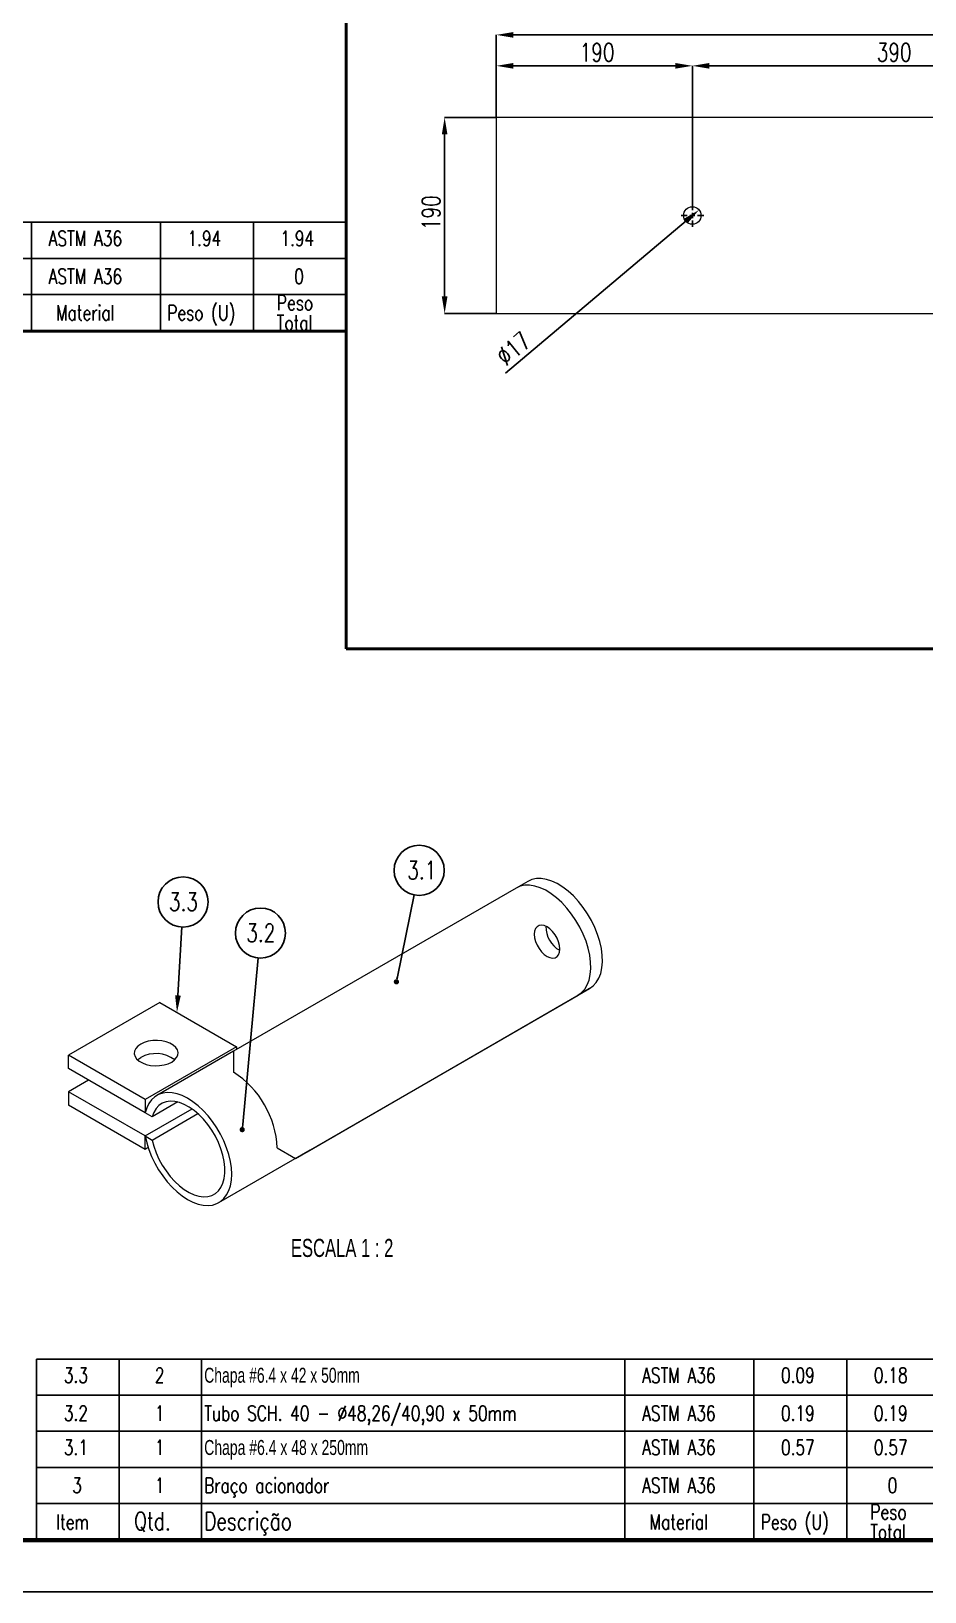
# Model space of a CAD drawing. Header units: millimetres. Extents: x 8191 to 9032, y 1301 to 1895.
# Drawn here: x 8670.5 to 8843.6, y 1300.7 to 1603.2 of the extents above; entities that cross this region are included whole.
import ezdxf

# ---------------------------------------------------------------- set-up
doc = ezdxf.new("R2010")
doc.units = ezdxf.units.MM
doc.linetypes.add('SLD-Mista-simples', pattern=[10.16, 6.35, -1.27, 1.27, -1.27])
doc.linetypes.add('SLD-Sólida', pattern=[0])
for name, color, linetype in [('CENTRO', 6, 'SLD-Mista-simples'), ('COTA', 1, 'SLD-Sólida'), ('FOLHA', 7, 'Continuous'), ('FORMATO', 90, 'SLD-Sólida'), ('TEXTO', 7, 'SLD-Sólida')]:
    doc.layers.add(name, color=color, linetype=linetype)
doc.layers.add('ID05', color=2, linetype='Continuous', lineweight=50)
doc.styles.add('SLDTEXTSTYLE3', font='SIMPLEX')
doc.styles.add('SLDTEXTSTYLE5', font='TXT', dxfattribs={"width": 0.75})
doc.styles.add('SLDTEXTSTYLE6', font='TXT', dxfattribs={"width": 0.7})
doc.styles.add('SLDTEXTSTYLE8', font='TXT', dxfattribs={"width": 0.696429})
doc.styles.add('SLDTEXTSTYLE9', font='TXT', dxfattribs={"width": 0.6875})

# ---------------------------------------------------------------- blocks, each defined once
blk = doc.blocks.new('A$C8d7c5466')
at = {"layer": 'TEXTO'}
for p, q in [((0, 21.09), (0, 14.09)), ((0, 21.09), (16, 21.09)), ((16, 21.09), (16, 14.09)), ((16, 21.09), (32, 21.09)), ((32, 21.09), (32, 14.09)), ((32, 21.09), (114, 21.09)), ((114, 21.09), (114, 14.09)), ((114, 21.09), (139, 21.09)), ((139, 21.09), (139, 14.09)), ((139, 21.09), (157, 21.09)), ((157, 21.09), (157, 14.09)), ((157, 21.09), (175, 21.09)), ((175, 21.09), (175, 14.09)), ((0, 14.09), (0, 7.09)), ((0, 14.09), (16, 14.09)), ((16, 14.09), (16, 7.09)), ((16, 14.09), (32, 14.09)), ((32, 14.09), (32, 7.09)), ((32, 14.09), (114, 14.09)), ((114, 14.09), (114, 7.09)), ((114, 14.09), (139, 14.09)), ((139, 14.09), (139, 7.09)), ((139, 14.09), (157, 14.09)), ((157, 14.09), (157, 7.09)), ((157, 14.09), (175, 14.09)), ((175, 14.09), (175, 7.09)), ((0, 7.09), (0, 0)), ((0, 7.09), (16, 7.09)), ((16, 7.09), (16, 0)), ((16, 7.09), (32, 7.09)), ((32, 7.09), (32, 0)), ((32, 7.09), (114, 7.09)), ((114, 7.09), (114, 0)), ((114, 7.09), (139, 7.09)), ((139, 7.09), (139, 0)), ((139, 7.09), (157, 7.09)), ((157, 7.09), (157, 0)), ((157, 7.09), (175, 7.09)), ((175, 7.09), (175, 0)), ((0, 0), (16, 0)), ((16, 0), (32, 0)), ((32, 0), (114, 0)), ((114, 0), (139, 0)), ((139, 0), (157, 0)), ((157, 0), (175, 0))]:
    blk.add_line(p, q, dxfattribs=at)
for s, height, style, width, p in [('5.1', 2.91, 'SLDTEXTSTYLE3', 0.75, (5.31, 16.49)), ('1', 2.91, 'SLDTEXTSTYLE3', 0.75, (22.92, 16.49)), ('Chapa #6.4 x 40 x 1005mm', 2.9104, 'SLDTEXTSTYLE8', 0.697917, (32.5, 16.49)), ('ASTM A36', 2.91, 'SLDTEXTSTYLE3', 0.75, (117.36, 16.49)), ('1.94', 2.91, 'SLDTEXTSTYLE3', 0.75, (144.24, 16.49)), ('1.94', 2.91, 'SLDTEXTSTYLE3', 0.75, (162.24, 16.49)), ('5', 2.91, 'SLDTEXTSTYLE3', 0.75, (6.92, 9.13)), ('1', 2.91, 'SLDTEXTSTYLE3', 0.75, (22.92, 9.13)), ('Haste', 2.91, 'SLDTEXTSTYLE3', 0.75, (32.5, 9.13)), ('ASTM A36', 2.91, 'SLDTEXTSTYLE3', 0.75, (117.36, 9.13)), ('0', 2.91, 'SLDTEXTSTYLE3', 0.75, (164.92, 9.13)), ('Peso', 2.91, 'SLDTEXTSTYLE3', 0.75, (161.57, 4.02)), ('Item', 2.91, 'SLDTEXTSTYLE3', 0.75, (3.82, 2.08)), ('Qtd.', 3.5, 'SLDTEXTSTYLE3', 0.75, (18.93, 1.93)), ('Descrição', 3.5, 'SLDTEXTSTYLE3', 0.75, (32.5, 1.93)), ('Material', 2.91, 'SLDTEXTSTYLE3', 0.75, (118.78, 2.08)), ('Peso (U)', 2.91, 'SLDTEXTSTYLE3', 0.75, (140.33, 2.08)), ('Total', 2.91, 'SLDTEXTSTYLE3', 0.75, (161.53, 0.14))]:
    blk.add_text(s, height=height, dxfattribs=dict(at, style=style, width=width)).set_placement(p)
blk = doc.blocks.new('A$Ced84b3d1')
at = {"layer": 'TEXTO'}
for p, q in [((0, 35.11), (0, 28.11)), ((0, 35.11), (16, 35.11)), ((16, 35.11), (16, 28.11)), ((16, 35.11), (32, 35.11)), ((32, 35.11), (32, 28.11)), ((32, 35.11), (114, 35.11)), ((114, 35.11), (114, 28.11)), ((114, 35.11), (139, 35.11)), ((139, 35.11), (139, 28.11)), ((139, 35.11), (157, 35.11)), ((157, 35.11), (157, 28.11)), ((157, 35.11), (175, 35.11)), ((175, 35.11), (175, 28.11)), ((0, 28.11), (0, 21.11)), ((0, 28.11), (16, 28.11)), ((16, 28.11), (16, 21.11)), ((16, 28.11), (32, 28.11)), ((32, 28.11), (32, 21.11)), ((32, 28.11), (114, 28.11)), ((114, 28.11), (114, 21.11)), ((114, 28.11), (139, 28.11)), ((139, 28.11), (139, 21.11)), ((139, 28.11), (157, 28.11)), ((157, 28.11), (157, 21.11)), ((157, 28.11), (175, 28.11)), ((175, 28.11), (175, 21.11)), ((0, 21.11), (0, 14.11)), ((0, 21.11), (16, 21.11)), ((16, 21.11), (16, 14.11)), ((16, 21.11), (32, 21.11)), ((32, 21.11), (32, 14.11)), ((32, 21.11), (114, 21.11)), ((114, 21.11), (114, 14.11)), ((114, 21.11), (139, 21.11)), ((139, 21.11), (139, 14.11)), ((139, 21.11), (157, 21.11)), ((157, 21.11), (157, 14.11)), ((157, 21.11), (175, 21.11)), ((175, 21.11), (175, 14.11)), ((0, 14.11), (0, 7.11)), ((0, 14.11), (16, 14.11)), ((16, 14.11), (16, 7.11)), ((16, 14.11), (32, 14.11)), ((32, 14.11), (32, 7.11)), ((32, 14.11), (114, 14.11)), ((114, 14.11), (114, 7.11)), ((114, 14.11), (139, 14.11)), ((139, 14.11), (139, 7.11)), ((139, 14.11), (157, 14.11)), ((157, 14.11), (157, 7.11)), ((157, 14.11), (175, 14.11)), ((175, 14.11), (175, 7.11)), ((0, 7.11), (0, 0)), ((0, 7.11), (16, 7.11)), ((16, 7.11), (16, 0)), ((16, 7.11), (32, 7.11)), ((32, 7.11), (32, 0)), ((32, 7.11), (114, 7.11)), ((114, 7.11), (114, 0)), ((114, 7.11), (139, 7.11)), ((139, 7.11), (139, 0)), ((139, 7.11), (157, 7.11)), ((157, 7.11), (157, 0)), ((157, 7.11), (175, 7.11)), ((175, 7.11), (175, 0)), ((0, 0), (16, 0)), ((16, 0), (32, 0)), ((32, 0), (114, 0)), ((114, 0), (139, 0)), ((139, 0), (157, 0)), ((157, 0), (175, 0))]:
    blk.add_line(p, q, dxfattribs=at)
for s, height, style, width, p in [('3.3', 2.91, 'SLDTEXTSTYLE3', 0.75, (5.31, 30.51)), ('2', 2.91, 'SLDTEXTSTYLE3', 0.75, (22.92, 30.51)), ('Chapa #6.4 x 42 x 50mm', 2.9104, 'SLDTEXTSTYLE5', 0.693182, (32.5, 30.51)), ('ASTM A36', 2.91, 'SLDTEXTSTYLE3', 0.75, (117.36, 30.51)), ('0.09', 2.91, 'SLDTEXTSTYLE3', 0.75, (144.24, 30.51)), ('0.18', 2.91, 'SLDTEXTSTYLE3', 0.75, (162.24, 30.51)), ('3.2', 2.91, 'SLDTEXTSTYLE3', 0.75, (5.31, 23.15)), ('1', 2.91, 'SLDTEXTSTYLE3', 0.75, (22.92, 23.15)), ('Tubo SCH. 40 - Ø48,26/40,90 x 50mm', 2.9104, 'SLDTEXTSTYLE3', 0.75, (32.5, 23.15)), ('ASTM A36', 2.91, 'SLDTEXTSTYLE3', 0.75, (117.36, 23.15)), ('0.19', 2.91, 'SLDTEXTSTYLE3', 0.75, (144.24, 23.15)), ('0.19', 2.91, 'SLDTEXTSTYLE3', 0.75, (162.24, 23.15)), ('3.1', 2.91, 'SLDTEXTSTYLE3', 0.75, (5.31, 16.51)), ('1', 2.91, 'SLDTEXTSTYLE3', 0.75, (22.92, 16.51)), ('Chapa #6.4 x 48 x 250mm', 2.9104, 'SLDTEXTSTYLE6', 0.695652, (32.5, 16.51)), ('ASTM A36', 2.91, 'SLDTEXTSTYLE3', 0.75, (117.36, 16.51)), ('0.57', 2.91, 'SLDTEXTSTYLE3', 0.75, (144.24, 16.51)), ('0.57', 2.91, 'SLDTEXTSTYLE3', 0.75, (162.24, 16.51)), ('Braço acionador', 2.9104, 'SLDTEXTSTYLE3', 0.75, (32.5, 9.15)), ('3', 2.91, 'SLDTEXTSTYLE3', 0.75, (6.92, 9.15)), ('1', 2.91, 'SLDTEXTSTYLE3', 0.75, (22.92, 9.15)), ('ASTM A36', 2.91, 'SLDTEXTSTYLE3', 0.75, (117.36, 9.15)), ('0', 2.91, 'SLDTEXTSTYLE3', 0.75, (164.92, 9.15)), ('Peso', 2.91, 'SLDTEXTSTYLE3', 0.75, (161.57, 4.03)), ('Item', 2.91, 'SLDTEXTSTYLE3', 0.75, (3.82, 2.09)), ('Qtd.', 3.5, 'SLDTEXTSTYLE3', 0.75, (18.93, 1.94)), ('Descrição', 3.5, 'SLDTEXTSTYLE3', 0.75, (32.5, 1.94)), ('Material', 2.91, 'SLDTEXTSTYLE3', 0.75, (118.78, 2.09)), ('Peso (U)', 2.91, 'SLDTEXTSTYLE3', 0.75, (140.33, 2.09)), ('Total', 2.91, 'SLDTEXTSTYLE3', 0.75, (161.53, 0.15))]:
    blk.add_text(s, height=height, dxfattribs=dict(at, style=style, width=width)).set_placement(p)

msp = doc.modelspace()

# ---------------------------------------------------------------- linework, layer by layer
at = {"linetype": 'SLD-Sólida', "lineweight": 18}
for p, q in [((8760.59, 1586.45), (8760.59, 1548.45)), ((8992.59, 1586.45), (8760.59, 1586.45)), ((8760.59, 1548.45), (8992.59, 1548.45)), ((8764.43, 1437.11), (8709.68, 1405.5)), ((8766.68, 1438.41), (8764.43, 1437.11)), ((8765.23, 1437.47), (8764.43, 1437.11)), ((8766.11, 1437.65), (8765.23, 1437.47)), ((8767.06, 1437.66), (8766.11, 1437.65)), ((8767.48, 1438.76), (8766.68, 1438.41)), ((8768.06, 1437.5), (8767.06, 1437.66)), ((8768.36, 1438.94), (8767.48, 1438.76)), ((8769.1, 1437.17), (8768.06, 1437.5)), ((8769.31, 1438.96), (8768.36, 1438.94)), ((8770.17, 1436.67), (8769.1, 1437.17)), ((8770.31, 1438.79), (8769.31, 1438.96)), ((8771.23, 1436.01), (8770.17, 1436.67)), ((8771.35, 1438.46), (8770.31, 1438.79)), ((8772.41, 1437.96), (8771.35, 1438.46)), ((8773.48, 1437.31), (8772.41, 1437.96)), ((8774.53, 1436.51), (8773.48, 1437.31)), ((8772.28, 1435.21), (8771.23, 1436.01)), ((8773.31, 1434.28), (8772.28, 1435.21)), ((8774.28, 1433.23), (8773.31, 1434.28)), ((8775.55, 1435.58), (8774.53, 1436.51)), ((8776.53, 1434.52), (8775.55, 1435.58)), ((8777.45, 1433.37), (8776.53, 1434.52)), ((8775.2, 1432.07), (8774.28, 1433.23)), ((8776.04, 1430.83), (8775.2, 1432.07)), ((8776.8, 1429.53), (8776.04, 1430.83)), ((8778.29, 1432.13), (8777.45, 1433.37)), ((8779.04, 1430.82), (8778.29, 1432.13)), ((8779.7, 1429.47), (8779.04, 1430.82)), ((8768.02, 1428.75), (8767.96, 1428.15)), ((8767.96, 1428.15), (8768.02, 1427.48)), ((8768.2, 1429.25), (8768.02, 1428.75)), ((8768.5, 1429.62), (8768.2, 1429.25)), ((8768.89, 1429.85), (8768.5, 1429.62)), ((8769.36, 1429.92), (8768.89, 1429.85)), ((8769.88, 1429.83), (8769.36, 1429.92)), ((8770.43, 1429.58), (8769.88, 1429.83)), ((8770.98, 1429.19), (8770.43, 1429.58)), ((8771.51, 1428.68), (8770.98, 1429.19)), ((8771.98, 1428.06), (8771.51, 1428.68)), ((8772.37, 1427.39), (8771.98, 1428.06)), ((8777.45, 1428.18), (8776.8, 1429.53)), ((8777.99, 1426.8), (8777.45, 1428.18)), ((8780.24, 1428.1), (8779.7, 1429.47)), ((8780.66, 1426.73), (8780.24, 1428.1)), ((8768.02, 1427.48), (8768.2, 1426.77)), ((8768.2, 1426.77), (8768.5, 1426.06)), ((8768.5, 1426.06), (8768.89, 1425.38)), ((8768.89, 1425.38), (8769.36, 1424.77)), ((8769.36, 1424.77), (8769.88, 1424.25)), ((8772.66, 1426.67), (8772.37, 1427.39)), ((8772.84, 1425.96), (8772.66, 1426.67)), ((8772.66, 1424.19), (8772.84, 1424.69)), ((8772.91, 1425.29), (8772.84, 1425.96)), ((8772.84, 1424.69), (8772.91, 1425.29)), ((8778.42, 1425.43), (8777.99, 1426.8)), ((8778.71, 1424.08), (8778.42, 1425.43)), ((8780.96, 1425.37), (8780.66, 1426.73)), ((8781.12, 1424.06), (8780.96, 1425.37)), ((8769.88, 1424.25), (8770.43, 1423.86)), ((8770.43, 1423.86), (8770.98, 1423.62)), ((8770.98, 1423.62), (8771.51, 1423.53)), ((8771.51, 1423.53), (8771.98, 1423.6)), ((8771.98, 1423.6), (8772.37, 1423.82)), ((8772.37, 1423.82), (8772.66, 1424.19)), ((8778.88, 1422.77), (8778.71, 1424.08)), ((8778.81, 1420.35), (8778.91, 1421.52)), ((8778.91, 1421.52), (8778.88, 1422.77)), ((8780.83, 1420.58), (8781.06, 1421.65)), ((8781.06, 1421.65), (8781.16, 1422.81)), ((8781.16, 1422.81), (8781.12, 1424.06)), ((8778.22, 1418.33), (8778.58, 1419.28)), ((8778.58, 1419.28), (8778.81, 1420.35)), ((8779.38, 1418.14), (8779.98, 1418.81)), ((8779.98, 1418.81), (8780.46, 1419.63)), ((8780.46, 1419.63), (8780.83, 1420.58)), ((8721.68, 1384.71), (8776.43, 1416.33)), ((8723.93, 1386.01), (8778.68, 1417.62)), ((8778.68, 1417.62), (8776.43, 1416.33)), ((8776.43, 1416.33), (8777.14, 1416.84)), ((8777.14, 1416.84), (8777.74, 1417.52)), ((8777.74, 1417.52), (8778.22, 1418.33)), ((8778.68, 1417.62), (8779.38, 1418.14)), ((8695.41, 1414.92), (8677.73, 1404.72)), ((8695.41, 1414.92), (8710.26, 1406.35)), ((8691.14, 1406.46), (8690.74, 1406)), ((8691.7, 1406.86), (8691.14, 1406.46)), ((8692.39, 1407.18), (8691.7, 1406.86)), ((8693.18, 1407.41), (8692.39, 1407.18)), ((8710.26, 1406.35), (8692.58, 1396.14)), ((8694.04, 1407.55), (8693.18, 1407.41)), ((8694.93, 1407.57), (8694.04, 1407.55)), ((8695.81, 1407.49), (8694.93, 1407.57)), ((8696.63, 1407.31), (8695.81, 1407.49)), ((8697.38, 1407.03), (8696.63, 1407.31)), ((8698.01, 1406.67), (8697.38, 1407.03)), ((8698.49, 1406.24), (8698.01, 1406.67)), ((8710.26, 1406.35), (8710.26, 1405.83)), ((8692.58, 1396.14), (8677.73, 1404.72)), ((8677.73, 1402.12), (8677.73, 1404.72)), ((8690.51, 1405.51), (8690.46, 1404.99)), ((8690.46, 1404.99), (8690.6, 1404.49)), ((8690.74, 1406), (8690.51, 1405.51)), ((8690.6, 1404.49), (8690.92, 1404.01)), ((8690.92, 1404.01), (8691.4, 1403.58)), ((8691.1, 1403.83), (8691.14, 1403.87)), ((8691.14, 1403.87), (8691.7, 1404.27)), ((8691.4, 1403.58), (8692.03, 1403.22)), ((8709.68, 1405.5), (8694.84, 1396.93)), ((8697.02, 1403.07), (8697.71, 1403.39)), ((8697.71, 1403.39), (8698.27, 1403.79)), ((8698.27, 1403.79), (8698.67, 1404.24)), ((8698.81, 1405.76), (8698.49, 1406.24)), ((8698.67, 1404.24), (8698.9, 1404.74)), ((8698.95, 1405.25), (8698.81, 1405.76)), ((8698.9, 1404.74), (8698.95, 1405.25)), ((8709.68, 1405.5), (8709.68, 1401.44)), ((8692.58, 1393.55), (8677.73, 1402.12)), ((8692.03, 1403.22), (8692.78, 1402.94)), ((8692.78, 1402.94), (8693.61, 1402.75)), ((8693.61, 1402.75), (8694.48, 1402.67)), ((8694.48, 1402.67), (8695.37, 1402.7)), ((8695.37, 1402.7), (8696.23, 1402.83)), ((8696.23, 1402.83), (8697.02, 1403.07)), ((8681.62, 1399.88), (8677.73, 1397.63)), ((8692.58, 1389.06), (8677.73, 1397.63)), ((8677.73, 1397.63), (8677.73, 1395.04)), ((8695.97, 1397.37), (8695.16, 1397.1)), ((8696.84, 1397.49), (8695.97, 1397.37)), ((8697.78, 1397.44), (8696.84, 1397.49)), ((8698.76, 1397.24), (8697.78, 1397.44)), ((8692.58, 1386.47), (8677.73, 1395.04)), ((8692.58, 1396.14), (8692.58, 1393.55)), ((8692.88, 1394.52), (8692.58, 1393.55)), ((8692.58, 1389.06), (8701.67, 1394.3)), ((8693.29, 1395.37), (8692.88, 1394.52)), ((8693.82, 1396.09), (8693.29, 1395.37)), ((8694.44, 1396.66), (8693.82, 1396.09)), ((8698.9, 1395.65), (8693.93, 1392.77)), ((8694.68, 1394.36), (8694.25, 1393.63)), ((8695.16, 1397.1), (8694.44, 1396.66)), ((8695.23, 1394.96), (8694.68, 1394.36)), ((8695.88, 1395.4), (8695.23, 1394.96)), ((8696.61, 1395.68), (8695.88, 1395.4)), ((8697.42, 1395.81), (8696.61, 1395.68)), ((8698.29, 1395.76), (8697.42, 1395.81)), ((8699.21, 1395.56), (8698.29, 1395.76)), ((8699.77, 1396.88), (8698.76, 1397.24)), ((8700.15, 1395.19), (8699.21, 1395.56)), ((8700.8, 1396.36), (8699.77, 1396.88)), ((8701.11, 1394.67), (8700.15, 1395.19)), ((8701.82, 1395.7), (8700.8, 1396.36)), ((8702.06, 1394.01), (8701.11, 1394.67)), ((8702.83, 1394.91), (8701.82, 1395.7)), ((8703.82, 1394), (8702.83, 1394.91)), ((8693.93, 1392.77), (8692.58, 1393.55)), ((8694.25, 1393.63), (8693.93, 1392.77)), ((8693.93, 1388.28), (8702.79, 1393.4)), ((8702.99, 1393.21), (8702.06, 1394.01)), ((8703.88, 1392.3), (8702.99, 1393.21)), ((8704.76, 1392.97), (8703.82, 1394)), ((8704.72, 1391.28), (8703.88, 1392.3)), ((8705.49, 1390.18), (8704.72, 1391.28)), ((8705.64, 1391.85), (8704.76, 1392.97)), ((8706.45, 1390.65), (8705.64, 1391.85)), ((8692.58, 1389.06), (8692.88, 1387.75)), ((8692.58, 1389.06), (8693.93, 1388.28)), ((8692.58, 1386.47), (8692.58, 1389.06)), ((8693.93, 1388.28), (8694.25, 1387.06)), ((8706.18, 1389.01), (8705.49, 1390.18)), ((8706.77, 1387.8), (8706.18, 1389.01)), ((8707.18, 1389.4), (8706.45, 1390.65)), ((8707.82, 1388.1), (8707.18, 1389.4)), ((8693.16, 1386.8), (8692.58, 1386.47)), ((8692.88, 1387.75), (8693.29, 1386.43)), ((8693.29, 1386.43), (8693.82, 1385.1)), ((8694.25, 1387.06), (8694.68, 1385.82)), ((8694.68, 1385.82), (8695.23, 1384.6)), ((8707.26, 1386.57), (8706.77, 1387.8)), ((8706.84, 1376.14), (8724.52, 1386.35)), ((8707.63, 1385.33), (8707.26, 1386.57)), ((8707.88, 1384.12), (8707.63, 1385.33)), ((8708.35, 1386.77), (8707.82, 1388.1)), ((8708.77, 1385.45), (8708.35, 1386.77)), ((8709.08, 1384.13), (8708.77, 1385.45)), ((8718.17, 1386.74), (8721.68, 1384.71)), ((8723.93, 1386.01), (8721.68, 1384.71)), ((8724.52, 1386.35), (8724.6, 1386.4)), ((8693.82, 1385.1), (8694.44, 1383.8)), ((8694.44, 1383.8), (8695.16, 1382.53)), ((8695.16, 1382.53), (8695.97, 1381.33)), ((8695.23, 1384.6), (8695.88, 1383.41)), ((8695.88, 1383.41), (8696.61, 1382.28)), ((8696.61, 1382.28), (8697.42, 1381.22)), ((8708.01, 1382.95), (8707.88, 1384.12)), ((8708.01, 1381.85), (8708.01, 1382.95)), ((8709.27, 1382.86), (8709.08, 1384.13)), ((8709.33, 1381.64), (8709.27, 1382.86)), ((8695.97, 1381.33), (8696.84, 1380.2)), ((8696.84, 1380.2), (8697.78, 1379.17)), ((8697.42, 1381.22), (8698.29, 1380.25)), ((8697.78, 1379.17), (8698.76, 1378.24)), ((8698.29, 1380.25), (8699.21, 1379.4)), ((8699.21, 1379.4), (8700.15, 1378.68)), ((8706.77, 1378.43), (8707.26, 1379.1)), ((8707.26, 1379.1), (8707.63, 1379.9)), ((8707.63, 1379.9), (8707.88, 1380.82)), ((8707.88, 1380.82), (8708.01, 1381.85)), ((8708.77, 1378.47), (8709.08, 1379.43)), ((8709.08, 1379.43), (8709.27, 1380.49)), ((8709.27, 1380.49), (8709.33, 1381.64)), ((8698.76, 1378.24), (8699.77, 1377.44)), ((8699.77, 1377.44), (8700.8, 1376.77)), ((8700.15, 1378.68), (8701.11, 1378.09)), ((8700.8, 1376.77), (8701.82, 1376.24)), ((8701.11, 1378.09), (8702.06, 1377.66)), ((8701.82, 1376.24), (8702.83, 1375.86)), ((8702.06, 1377.66), (8702.99, 1377.38)), ((8702.99, 1377.38), (8703.88, 1377.27)), ((8703.88, 1377.27), (8704.72, 1377.31)), ((8704.72, 1377.31), (8705.49, 1377.53)), ((8705.49, 1377.53), (8706.18, 1377.9)), ((8706.18, 1377.9), (8706.77, 1378.43)), ((8706.45, 1375.95), (8707.18, 1376.36)), ((8707.18, 1376.36), (8707.82, 1376.93)), ((8707.82, 1376.93), (8708.35, 1377.63)), ((8708.35, 1377.63), (8708.77, 1378.47)), ((8702.83, 1375.86), (8703.82, 1375.64)), ((8703.82, 1375.64), (8704.76, 1375.58)), ((8704.76, 1375.58), (8705.64, 1375.68)), ((8705.64, 1375.68), (8706.45, 1375.95))]:
    msp.add_line(p, q, dxfattribs=at)
msp.add_circle((8798.59, 1567.45), 1.7, dxfattribs=at)
for centre, radius, start, end in [((8775.37, 1429.57), 5.16, 178.6134, 241.3813), ((8694.67, 1398.9), 6.13, 53.4694, 118.9421), ((8699.74, 1385.9), 18.44, 2.6055, 57.3945)]:
    msp.add_arc(centre, radius, start, end, dxfattribs=at)
at = {"layer": 'CENTRO'}
for p, q in [((8798.59, 1568.45), (8798.59, 1569.65)), ((8797.59, 1567.45), (8796.39, 1567.45)), ((8798.59, 1567.45), (8798.09, 1567.45)), ((8798.59, 1567.45), (8798.59, 1567.95)), ((8798.59, 1567.45), (8798.59, 1566.95)), ((8798.59, 1567.45), (8799.09, 1567.45)), ((8799.59, 1567.45), (8800.79, 1567.45)), ((8798.59, 1566.45), (8798.59, 1565.25))]:
    msp.add_line(p, q, dxfattribs=at)
at = {"layer": 'COTA'}
for p, q in [((8760.59, 1586.51), (8760.59, 1602.45)), ((8989.29, 1602.45), (8763.89, 1602.45)), ((8760.59, 1586.51), (8760.59, 1596.45)), ((8763.89, 1596.45), (8795.29, 1596.45)), ((8798.59, 1569.71), (8798.59, 1596.45)), ((8798.59, 1569.71), (8798.59, 1596.45)), ((8801.89, 1596.45), (8873.29, 1596.45)), ((8760.53, 1586.45), (8750.59, 1586.45)), ((8750.59, 1583.15), (8750.59, 1551.75)), ((8762.36, 1536.91), (8797.37, 1566.42)), ((8760.53, 1548.45), (8750.59, 1548.45))]:
    msp.add_line(p, q, dxfattribs=at)
for points in [[(8763.89, 1603), (8763.89, 1601.9), (8760.59, 1602.45)], [(8763.89, 1597), (8763.89, 1595.9), (8760.59, 1596.45)], [(8795.29, 1597), (8795.29, 1595.9), (8798.59, 1596.45)], [(8801.89, 1597), (8801.89, 1595.9), (8798.59, 1596.45)], [(8750.04, 1583.15), (8751.14, 1583.15), (8750.59, 1586.45)], [(8797.01, 1566.84), (8797.72, 1566), (8799.89, 1568.54)], [(8750.04, 1551.75), (8751.14, 1551.75), (8750.59, 1548.45)]]:
    msp.add_solid(points, dxfattribs=at)
at = {"layer": 'FOLHA', "color": 9, "lineweight": 100}
msp.add_line((9021.51, 1310.73), (8215.51, 1310.73), dxfattribs=at)
at = {"layer": 'FOLHA'}
msp.add_lwpolyline([(8190.51, 1894.73), (9031.51, 1894.73), (9031.51, 1300.73), (8190.51, 1300.73)], close=True, dxfattribs=at)
at = {"layer": 'FORMATO'}
for p, q in [((8741.45, 1419.93), (8744.69, 1435.79)), ((8698.92, 1416.3), (8699.65, 1429.57)), ((8711.46, 1391.3), (8714.45, 1423.56))]:
    msp.add_line(p, q, dxfattribs=at)
at = {"layer": 'FORMATO', "linetype": 'ByBlock', "lineweight": -2}
for p, q in [((8741.35, 1419.43), (8741.45, 1419.93)), ((8711.42, 1390.8), (8711.46, 1391.3))]:
    msp.add_line(p, q, dxfattribs=at)
at = {"layer": 'FORMATO', "linetype": 'ByBlock', "const_width": 0.508}
for points in [[(8741.3, 1419.19, 1), (8741.2, 1418.69, 1)], [(8711.39, 1390.54, 1), (8711.35, 1390.04, 1)]]:
    msp.add_lwpolyline(points, format="xyb", close=True, dxfattribs=at)
at = {"layer": 'FORMATO'}
for centre in [(8745.66, 1440.54), (8699.91, 1434.41), (8714.9, 1428.39)]:
    msp.add_circle(centre, 4.85, dxfattribs=at)
msp.add_solid([(8699.47, 1416.27), (8698.73, 1413), (8698.37, 1416.33)], dxfattribs=at)
at = {"layer": 'ID05', "color": 5}
for p, q in [((8731.53, 1483.45), (8731.53, 1885.42)), ((8731.53, 1545.05), (8215.51, 1545.05)), ((9021.51, 1483.45), (8731.53, 1483.45))]:
    msp.add_line(p, q, dxfattribs=at)

# ---------------------------------------------------------------- block references
for name, p in [('A$C8d7c5466', (8556.53, 1545.05)), ('A$Ced84b3d1', (8671.51, 1310.73))]:
    msp.add_blockref(name, p)

# ---------------------------------------------------------------- texts
at = {"layer": 'COTA', "style": 'SLDTEXTSTYLE3', "width": 0.75}
for s, p in [('190', (8776.75, 1597.32)), ('390', (8834.31, 1597.32))]:
    msp.add_text(s, height=3.5, dxfattribs=at).set_placement(p)
for s, rotation, p in [('190', 90, (8749.72, 1564.61)), ('∅17', 40.1198, (8762.46, 1538.15))]:
    msp.add_text(s, height=3.5, rotation=rotation, dxfattribs=at).set_placement(p)
at = {"layer": 'FORMATO', "style": 'SLDTEXTSTYLE3', "width": 0.75}
for s, p in [('3.1', (8743.35, 1438.82)), ('3.3', (8697.17, 1432.69)), ('3.2', (8712.16, 1426.68))]:
    msp.add_text(s, height=3.5, dxfattribs=at).set_placement(p)
at = {"layer": 'TEXTO', "style": 'SLDTEXTSTYLE9', "width": 0.6875}
msp.add_text('ESCALA 1 : 2', height=3.5, dxfattribs=at).set_placement((8720.8, 1365.62))

doc.saveas('drawing.dxf')
